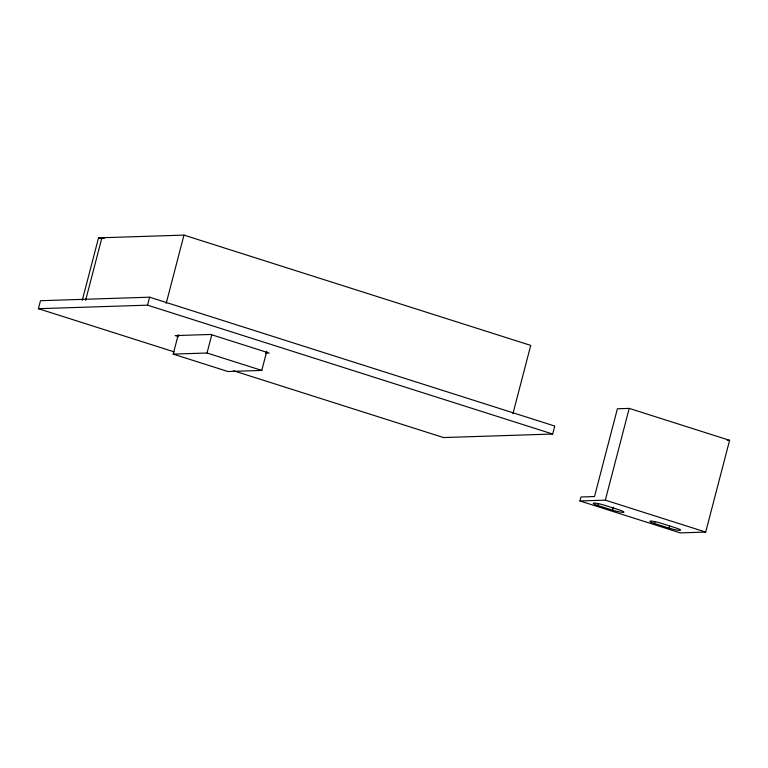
<?xml version="1.0" encoding="UTF-8"?>
<svg xmlns="http://www.w3.org/2000/svg" width="768" height="768" viewBox="0 0 768 768"><rect width="100%" height="100%" fill="white"/><g stroke="black" fill="none" stroke-linecap="round" stroke-linejoin="round"><path stroke-width="1.15" d="M174.211 351.888L38.4 308.688L40.474 300.71L149.606 297.187L554.755 426.058L552.682 434.035L443.549 437.558L233.558 370.762M82.243 300.403L98.534 237.859L183.974 235.104L530.726 345.398L512.928 413.731M85.622 300.298L101.914 237.754L104.198 238.483M38.4 308.688L147.533 305.165L149.606 297.187M166.176 303.437L183.974 235.104M266.774 351.264L261.782 370.426L227.942 371.52L173.194 354.106L178.243 334.733M173.194 354.106L207.034 353.011L211.728 334.973M579.946 500.966L580.982 496.982L594.518 496.541L617.386 408.778L629.222 408.394L729.6 440.323L705.696 532.08L680.323 532.896L579.946 500.966L605.328 500.15L705.696 532.08M597.926 505.507A8.314 1.037 14.6 0 1 594.019 503.069A8.314 1.037 14.6 0 1 604.694 505.286L619.296 509.933A8.314 1.037 14.6 0 1 623.213 512.362A8.314 1.037 14.6 0 1 612.528 510.144L597.926 505.507L598.454 503.51M605.328 500.15L629.222 408.394M612.528 510.144L613.306 507.158M654.509 523.498A8.314 1.037 14.6 0 1 650.592 521.069A8.314 1.037 14.6 0 1 661.277 523.286L675.869 527.923A8.314 1.037 14.6 0 1 679.786 530.362A8.314 1.037 14.6 0 1 669.101 528.144L654.509 523.498L655.027 521.51M669.101 528.144L669.629 526.147M265.574 353.146L269.126 353.03L210.73 334.454L175.2 335.597L178.57 336.672M727.229 440.4L729.6 440.323M98.534 237.859L100.819 238.589M147.533 305.165L552.682 434.035M207.034 353.011L261.782 370.426"/></g></svg>
